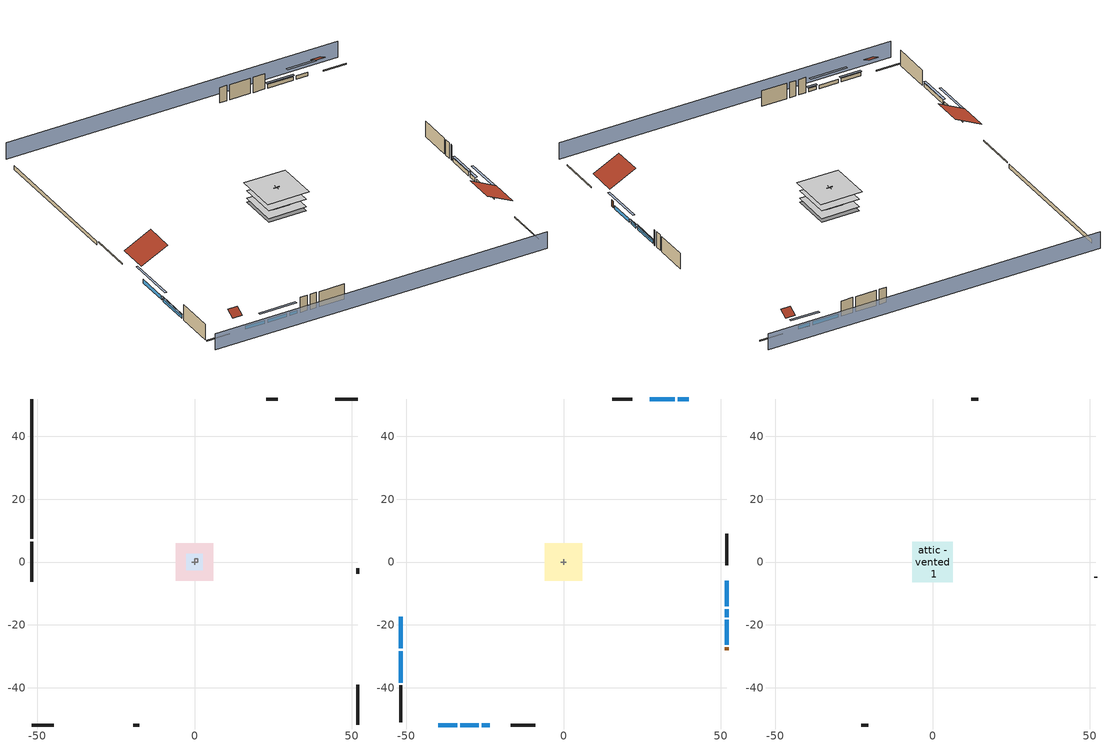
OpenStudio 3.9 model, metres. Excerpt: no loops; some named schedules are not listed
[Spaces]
garage 1
 floor foundation (Slab1 construction): -2.59,-2.59 -2.59,2.59 2.59,2.59 2.59,-2.59 z0
 wall outside (Wall1 construction): 26.49,51.86 22.83,51.86 z0.3:5.18
 wall outside (Wall2 construction): 51.86,-3.79 51.86,-1.96 z0.3:5.18
 wall outside (Wall12 construction): -19.48,-51.86 -17.65,-51.86 z0.3:5.18
 wall to conditioned space 1 (Wall5 construction Reversed): 0,0.91 0,-0.91 z0.3:5.18
 wall to conditioned space 1 (Wall6 construction Reversed): -0.91,0 0.91,0 z0.3:5.18
crawlspace - vented 1
 floor foundation (Slab2 construction): -5.92,-5.92 -5.92,5.92 5.92,5.92 5.92,-5.92 z-0.91
 wall outside (RimJoist1 construction): -51.86,6.49 -51.86,-6.34 z0.3:0.61
 wall outside (RimJoist2 construction): 51.86,51.86 44.73,51.86 z0.3:0.61
 wall outside (RimJoist3 construction): 51.86,-51.86 51.86,-39.03 z0.3:0.61
 wall outside (RimJoist4 construction): -51.86,-51.86 -44.73,-51.86 z0.3:0.61
 wall foundation (FoundationWall1 construction): -51.86,51.86 -51.86,7.42 z-0.91:0.3
furnace airloop ret air space
 floor adiabatic (AdiabaticConst): 0,0 0,1 1,1 1,0 z0
 wall adiabatic (AdiabaticConst): 0,1 0,0 1,0 1,1 0,1 z0:1
 ceiling adiabatic (AdiabaticConst): 1,0 1,1 0,1 0,0 z1
conditioned space 1
 floor to crawlspace - vented 1 (Floor1 construction): -5.92,-5.92 -5.92,5.92 5.92,5.92 5.92,-5.92 z0.3
 floor to garage 1 (Floor2 construction): -2.59,-2.59 -2.59,2.59 2.59,2.59 2.59,-2.59 z0.3
 floor adiabatic (AdiabaticFloorConstruction): -5.92,-5.92 -5.92,5.92 5.92,5.92 5.92,-5.92 z2.74
 wall outside (Wall3 construction): -51.86,-39.29 -51.86,-50.93 z0.3:5.18
 wall outside (Wall4 construction): 21.9,51.86 15.43,51.86 z0.3:5.18
 wall outside (Wall7 construction): 51.86,-1.03 51.86,8.95 z0.3:5.18
 wall outside (Wall8 construction): -16.72,-51.86 -8.97,-51.86 z0.3:5.18
 wall outside (AdiabaticWallConstruction): -51.86,-17.47 -51.86,-27.45 / -51.86,-28.38 -51.86,-38.36 / 51.86,-14.06 51.86,-5.99 z0.3:1.52; 39.82,51.86 36.29,51.86 / 51.86,-26.26 51.86,-18.45 z0.3:1.46; 35.36,51.86 27.42,51.86 z0.3:1.49; 51.86,-17.52 51.86,-14.99 / -25.96,-51.86 -23.52,-51.86 z0.3:1.4; -32.89,-51.86 -26.89,-51.86 / -39.82,-51.86 -33.82,-51.86 z0.3:1.43
 wall outside (AdiabaticWallConstruction 1): 51.86,-28.11 51.86,-27.19 z0.3:2.34
 window (WindowConstruction): -51.86,-17.47 -51.86,-27.45 z0.3:1.52
 window (WindowConstruction 1): -51.86,-28.38 -51.86,-38.36 z0.3:1.52
 window (WindowConstruction 2): 39.82,51.86 36.29,51.86 z0.3:1.46
 window (WindowConstruction 3): 35.36,51.86 27.42,51.86 z0.3:1.49
 window (WindowConstruction 4): 51.86,-26.26 51.86,-18.45 z0.3:1.46
 window (WindowConstruction 5): 51.86,-17.52 51.86,-14.99 z0.3:1.4
 window (WindowConstruction 6): 51.86,-14.06 51.86,-5.99 z0.3:1.52
 window (WindowConstruction 7): -32.89,-51.86 -26.89,-51.86 z0.3:1.43
 window (WindowConstruction 8): -25.96,-51.86 -23.53,-51.86 z0.3:1.4
 window (WindowConstruction 9): -39.82,-51.86 -33.82,-51.86 z0.3:1.43
 door (Door): 51.86,-28.11 51.86,-27.19 z0.3:2.34
 ceiling adiabatic (AdiabaticFloorConstruction): 5.92,-5.92 5.92,5.92 -5.92,5.92 -5.92,-5.92 z2.74
attic - vented 1
 floor to conditioned space 1 (Floor3 construction Reversed): -6.46,-6.46 -6.46,6.46 6.46,6.46 6.46,-6.46 z5.18
 wall outside (Wall9 construction): 14.5,51.86 12.31,51.86 z0.3:5.18
 wall outside (Wall10 construction): -22.6,-51.86 -20.41,-51.86 z0.3:5.18
 wall outside (Wall11 construction): 51.86,-5.06 51.86,-4.72 z0.3:5.18
 roof outside (Roof1 construction): -51.86,-16.54,5.18 -43.57,-16.54,9.33 -43.57,-7.27,9.33 -51.86,-7.27,5.18
 roof outside (Roof2 construction): 40.74,51.86,5.18 40.74,49.13,6.55 43.8,49.13,6.55 43.8,51.86,5.18
 roof outside (Roof3 construction): -40.74,-51.86,5.18 -40.74,-49.13,6.55 -43.8,-49.13,6.55 -43.8,-51.86,5.18
 roof outside (Roof4 construction): 51.86,-29.04,5.18 43.75,-29.04,9.24 43.75,-38.1,9.24 51.86,-38.1,5.18
shading: -51.86,-56.44 51.86,-56.44 / 51.86,56.44 -51.86,56.44 z0:5.18; -51.86,-30.19 -51.86,-14.72 -52.47,-14.72 -52.47,-30.19 z4.27; -51.86,-38.66 -51.86,-28.07 -52.47,-28.07 -52.47,-38.66 z1.83; 33.54,51.86 42.56,51.86 42.56,52.47 33.54,52.47 z4.21; 27.11,51.86 35.66,51.86 35.66,52.47 27.11,52.47 z1.8; 51.86,-15.71 51.86,-29.01 52.47,-29.01 52.47,-15.71 z4.21; 51.86,-14.69 51.86,-17.83 52.47,-17.83 52.47,-14.69 z1.71; 51.86,-5.69 51.86,-14.37 52.47,-14.37 52.47,-5.69 z1.83; -24.15,-51.86 -35.63,-51.86 -35.63,-52.47 -24.15,-52.47 z4.18; -23.22,-51.86 -26.27,-51.86 -26.27,-52.47 -23.22,-52.47 z1.71; -33.51,-51.86 -40.12,-51.86 -40.12,-52.47 -33.51,-52.47 z1.74
[Site]
Portland Intl Arpt_OR: Latitude {deg}=45.59; Longitude {deg}=-122.6; Time Zone {hr}=-8; Elevation {m}=33; Terrain=Suburbs; Keep Site Location Information=Yes
[Site:GroundTemperature:Shallow]
10.2558, 8.96328, 8.85977, 9.47314, 11.9355, 14.3863, 16.5111, 17.8571, 17.9714, 16.8767, 14.8061, 12.4304
[Site:WaterMainsTemperature]
Calculation Method=Schedule; Temperature Schedule=mains temperature schedule
[Building]
Building 1
[Material] Roughness=Rough
Name | Thickness {m} | Conductivity {W/m-K} | Density {kg/m3} | Specific Heat {J/kg-K} | Thermal Absorptance | Solar Absorptance | Visible Absorptance
asphalt or fiberglass shingles | 0.00635 | 0.162714 | 1121.4 | 1465.45 | 0.9 | 0.85 | 0.85
roof rigid ins | 0.00281632 | 0.029427 | 32.04 | 1214.23 | 0.9 | 0.7 | 0.7
osb sheathing 0.5 in. | 0.0127 | 0.115458 | 512.64 | 1214.23 | 0.9 | 0.6 | 0.6
vinyl siding | 0.009525 | 0.089435 | 177.822 | 1046.75 | 0.9 | 0.5 | 0.5
osb sheathing 0.5 in. 1 | 0.0127 | 0.115458 | 512.64 | 1214.23 | 0.9 | 0.7 | 0.7
wall stud and cavity | 0.1397 | 0.419005 | 139.0536 | 1170.24 | 0.9 | 0.6 | 0.6
wall stud and cavity 1 | 0.1397 | 0.549615 | 139.0536 | 1170.24 | 0.9 | 0.7 | 0.7
gypsum board | 0.0127 | 0.160291 | 801 | 837.4 | 0.9 | 0.6 | 0.6
osb sheathing 0.5 in. 2; osb sheathing 0.5 in. 3 | 0.0127 | 0.115458 | 512.64 | 1214.23
wall stud and cavity 2 | 0.1397 | 0.506836 | 139.0536 | 1170.24 | 0.9 | 0.7 | 0.7
rim joist stud and cavity | 0.0508 | 0.178289 | 50.32683 | 1063.81 | 0.9 | 0.6 | 0.6
floor stud and cavity | 0.1397 | 0.923637 | 92.3553 | 1139.71 | 0.9 | 0.7 | 0.7
osb sheathing 0.75 in. | 0.01905 | 0.115458 | 512.64 | 1214.23 | 0.9 | 0.7 | 0.7
floor covering | 0.0127 | 0.0433444 | 54.468 | 1339.84 | 0.9 | 0.6 | 0.6
ceiling loosefill ins | 0.0846667 | 0.0480833 | 16.02 | 1046.75 | 0.9 | 0.7 | 0.7
ceiling stud and cavity | 0.1397 | 0.302811 | 65.682 | 1177.47 | 0.9 | 0.7 | 0.7
concrete 4.0 in. | 0.1016 | 1.803125 | 2242.8 | 837.4 | 0.9 | 0.7 | 0.7
concrete 8.0 in. | 0.2032 | 1.803125 | 2242.8 | 837.4 | 0.9 | 0.7 | 0.7
soil 0.5 in. | 0.0127 | 2.9427 | 1842.3 | 418.7 | 0.9 | 0.7 | 0.7
wood siding; wood siding 1 | 0.0254 | 0.102417 | 544.68 | 1172.36
wall rigid ins; floor rigid ins | 0.512978 | 0.029427 | 32.04 | 1214.23 | 0.9 | 0.7 | 0.7
wall stud and cavity 3 | 0.0889 | 0.380278 | 52.3479 | 1209.89 | 0.9 | 0.7 | 0.7
door material | 0.04445 | 0.0612267 | 512.64 | 1214.23 | 0.9 | 0.7 | 0.7
floor stud and cavity 1 | 0.1397 | 1.75129 | 37.0049 | 1207.88 | 0.9 | 0.7 | 0.7
wall stud and cavity 4 | 0.0889 | 0.391764 | 83.0341 | 1211.67 | 0.9 | 0.7 | 0.7
furniture material conditioned space 1; furniture material garage 1 | 0.1524 | 0.115458 | 640.8 | 1214.23 | 0.9 | 0.6 | 0.6
[Construction]
Roof1 construction; Roof2 construction; Roof3 construction; Roof4 construction: asphalt or fiberglass shingles, roof rigid ins, osb sheathing 0.5 in.
Wall1 construction; Wall2 construction: vinyl siding, osb sheathing 0.5 in. 1, wall stud and cavity
Wall3 construction; Wall4 construction: vinyl siding, osb sheathing 0.5 in. 1, wall stud and cavity 1, gypsum board
Wall5 construction Reversed: gypsum board, wall stud and cavity 2, osb sheathing 0.5 in. 2
Wall6 construction Reversed: gypsum board, wall stud and cavity 2, osb sheathing 0.5 in. 3
Wall7 construction; Wall8 construction: vinyl siding, osb sheathing 0.5 in. 2, wall stud and cavity 1, gypsum board
Wall9 construction; Wall10 construction; Wall11 construction; Wall12 construction: vinyl siding, osb sheathing 0.5 in. 2, wall stud and cavity
RimJoist1 construction; RimJoist2 construction; RimJoist3 construction; RimJoist4 construction: vinyl siding, rim joist stud and cavity
Floor1 construction; Floor2 construction: floor stud and cavity, osb sheathing 0.75 in., floor covering
Floor3 construction Reversed: gypsum board, ceiling stud and cavity, ceiling loosefill ins
Slab1 construction: concrete 4.0 in.
FoundationWall1 construction: concrete 8.0 in.
Slab2 construction: soil 0.5 in.
WindowConstruction; WindowConstruction 1; WindowConstruction 2; WindowConstruction 3; WindowConstruction 4; WindowConstruction 5; WindowConstruction 6; WindowConstruction 7; WindowConstruction 8; WindowConstruction 9: WindowMaterial
AdiabaticWallConstruction: wood siding, wall rigid ins, wall stud and cavity 3, gypsum board
Door: door material
AdiabaticWallConstruction 1: wood siding 1, wall rigid ins, wall stud and cavity 3, gypsum board
AdiabaticFloorConstruction: floor stud and cavity 1, floor rigid ins, osb sheathing 0.75 in., floor covering
PartitionWallConstruction: gypsum board, wall stud and cavity 4, gypsum board
furniture construction conditioned space 1: furniture material conditioned space 1
furniture construction garage 1: furniture material garage 1
AdiabaticConst: Adiabatic
[WindowMaterial:SimpleGlazingSystem]
WindowMaterial: U-Factor {W/m2-K}=2.78222; Solar Heat Gain Coefficient=0.56
[Material:NoMass]
Adiabatic: Roughness=Rough; Thermal Resistance {m2-K/W}=176.1
[ThermalZone] Multiplier=1; Use Ideal Air Loads=No
Name | Volume {m3} | Thermostat
conditioned space | 749.83 | conditioned space temperature setpoint
attic - vented | 161.048
garage | 65.242
crawlspace - vented | 171.147
furnace airloop ret air zone | 1
[Sizing:Zone] Zone Cooling Design Supply Air Temperature Input Method=SupplyAirTemperature; Zone Cooling Design Supply Air Temperature {C}=14; Zone Cooling Design Supply Air Temperature Difference {deltaC}=11.11; Zone Heating Design Supply Air Temperature Input Method=SupplyAirTemperature; Zone Heating Design Supply Air Temperature {C}=40; Zone Heating Design Supply Air Temperature Difference {deltaC}=11.11; Zone Cooling Design Supply Air Humidity Ratio {kg-H2O/kg-air}=0.0085; Zone Heating Design Supply Air Humidity Ratio {kg-H2O/kg-air}=0.008; Cooling Design Air Flow Method=DesignDay; Heating Design Air Flow Method=DesignDay; Account for Dedicated Outdoor Air System=No; Dedicated Outdoor Air System Control Strategy=NeutralSupplyAir; Dedicated Outdoor Air Low Setpoint Temperature for Design {C}=autosize; Dedicated Outdoor Air High Setpoint Temperature for Design {C}=autosize; Zone Load Sizing Method=Sensible Load Only No Latent Load; Zone Latent Cooling Design Supply Air Humidity Ratio Input Method=HumidityRatioDifference; Zone Cooling Design Supply Air Humidity Ratio Difference {kgWater/kgDryAir}=0.005; Zone Latent Heating Design Supply Air Humidity Ratio Input Method=HumidityRatioDifference; Zone Humidification Design Supply Air Humidity Ratio Difference {kgWater/kgDryAir}=0.005; Sizing Option=Coincident
attic - vented; garage; crawlspace - vented; furnace airloop ret air zone
[Space]
Name | Thermal Zone | Volume {m3}
conditioned space 1 | conditioned space | 749.83
attic - vented 1 | attic - vented | 161.048
garage 1 | garage | 65.242
crawlspace - vented 1 | crawlspace - vented | 171.147
furnace airloop ret air space | furnace airloop ret air zone
[ThermostatSetpoint:DualSetpoint]
conditioned space temperature setpoint: Heating Setpoint Temperature Schedule=heating setpoint; Cooling Setpoint Temperature Schedule=cooling setpoint; Temperature Difference Between Cutout And Setpoint {deltaC}=0
[Foundation:Kiva] Wall Depth Below Slab {m}=0.2032
Name | Initial Indoor Air Temperature {C} | Wall Height Above Grade {m}
Foundation Kiva 1 | 13.4258 | 0.1016
Foundation Kiva 2 | 8.69436 | 0.3048
[Foundation:Kiva:Settings]
Soil Conductivity {W/m-K}=2.9427; Soil Density {kg/m3}=1842.3; Soil Specific Heat {J/kg-K}=418.7; Ground Solar Absorptivity=0.9; Ground Thermal Absorptivity=0.9; Ground Surface Roughness {m}=0.03; Far-Field Width {m}=40; Deep-Ground Boundary Condition=ZeroFlux; Deep-Ground Depth {m}=40; Minimum Cell Dimension {m}=0.2; Maximum Cell Growth Coefficient=3; Simulation Timestep=Timestep
[SurfaceProperty:ExposedFoundationPerimeter] Exposed Perimeter Calculation Method=TotalExposedPerimeter
Name | Total Exposed Perimeter {m}
Slab1 | 14.6304
Slab2 | 44.43984
[SurfaceProperty:IncidentSolarMultiplier] Incident Solar Multiplier=1; Incident Solar Multiplier Schedule=trans schedule winter=0.85 summer=0.7
Window1; Window2; Window3; Window4; Window5; Window6; Window7; Window8; Window9; Window10
[InternalMass:Definition] Design Level Calculation Method=SurfaceArea
Name | Construction | Surface Area {m2}
partition wall mass | PartitionWallConstruction | 307.509
furniture mass conditioned space 1 | furniture construction conditioned space 1 | 123.004
furniture mass garage 1 | furniture construction garage 1 | 2.67561
[InternalMass] Multiplier=1
Name | Internal Mass Definition | Space or SpaceType
partition wall mass | partition wall mass | conditioned space 1
furniture mass conditioned space 1 | furniture mass conditioned space 1 | conditioned space 1
furniture mass garage 1 | furniture mass garage 1 | garage 1
[EnergyManagementSystem:Sensor]
Name | Output Variable or Output Meter Index Key | Output Variable or Output Meter
water_heater_T_set | water heater setpoint | Schedule Value
fridge_tin_s_1 | garage | Zone Mean Air Temperature
out_pb_s |  | Site Outdoor Air Barometric Pressure
out_wt_s |  | Site Outdoor Air Humidity Ratio
site_vw_s |  | Site Wind Speed
cool_season | cooling season schedule | Schedule Value
furnace_airloop_AH_MFR_s | Node 7 | System Node Mass Flow Rate
furnace_airloop_AH_VFR_s | Node 7 | System Node Current Density Volume Flow Rate
furnace_airloop_AH_Tout_s | Node 7 | System Node Temperature
furnace_airloop_AH_Wout_s | Node 7 | System Node Humidity Ratio
furnace_airloop_RA_T_s | Node 10 | System Node Temperature
furnace_airloop_Ra_W_s | Node 10 | System Node Humidity Ratio
furnace_airloop_0_DZ_T_s | crawlspace - vented | Zone Air Temperature
furnace_airloop_0_DZ_W_s | crawlspace - vented | Zone Mean Air Humidity Ratio
natural_vent_s | natural vent schedule | Schedule Value
htg_sp_s | heating setpoint | Schedule Value
clg_sp_s | cooling setpoint | Schedule Value
mech_vent_range_fan_0_sch_s | mech vent range fan 0 schedule | Schedule Value
mech_vent_bath_fan_0_sch_s | mech vent bath fan 0 schedule | Schedule Value
clothes_dryer_exhaust_0_sch_s | clothes_dryer | Schedule Value
htg_load_cond |  | Heating:EnergyTransfer:Zone:CONDITIONED SPACE
clg_load_cond |  | Cooling:EnergyTransfer:Zone:CONDITIONED SPACE
htg_load_duct |  | Heating:EnergyTransfer:Zone:FURNACE AIRLOOP RET AIR ZONE
clg_load_duct |  | Cooling:EnergyTransfer:Zone:FURNACE AIRLOOP RET AIR ZONE
s_conv | Floor1 | Surface Inside Face Convection Heat Gain Energy
s_ig | Floor1 | Surface Inside Face Internal Gains Radiation Heat Gain Energy
s_sol | Floor1 | Surface Inside Face Solar Radiation Heat Gain Energy
s_lgt | Floor1 | Surface Inside Face Lights Radiation Heat Gain Energy
s_surf | Floor1 | Surface Inside Face Net Surface Thermal Radiation Heat Gain Energy
s_conv_1 | Floor2 | Surface Inside Face Convection Heat Gain Energy
s_ig_1 | Floor2 | Surface Inside Face Internal Gains Radiation Heat Gain Energy
s_sol_1 | Floor2 | Surface Inside Face Solar Radiation Heat Gain Energy
s_lgt_1 | Floor2 | Surface Inside Face Lights Radiation Heat Gain Energy
s_surf_1 | Floor2 | Surface Inside Face Net Surface Thermal Radiation Heat Gain Energy
s_conv_2 | Floor3 | Surface Inside Face Convection Heat Gain Energy
s_ig_2 | Floor3 | Surface Inside Face Internal Gains Radiation Heat Gain Energy
s_sol_2 | Floor3 | Surface Inside Face Solar Radiation Heat Gain Energy
s_lgt_2 | Floor3 | Surface Inside Face Lights Radiation Heat Gain Energy
s_surf_2 | Floor3 | Surface Inside Face Net Surface Thermal Radiation Heat Gain Energy
s_conv_3 | inferred conditioned ceiling | Surface Inside Face Convection Heat Gain Energy
s_ig_3 | inferred conditioned ceiling | Surface Inside Face Internal Gains Radiation Heat Gain Energy
s_sol_3 | inferred conditioned ceiling | Surface Inside Face Solar Radiation Heat Gain Energy
s_lgt_3 | inferred conditioned ceiling | Surface Inside Face Lights Radiation Heat Gain Energy
s_surf_3 | inferred conditioned ceiling | Surface Inside Face Net Surface Thermal Radiation Heat Gain Energy
s_conv_4 | inferred conditioned floor | Surface Inside Face Convection Heat Gain Energy
[OtherEquipment:Definition] Design Level Calculation Method=EquipmentLevel
Name | Design Level {W} | Fraction Latent | Fraction Radiant | Fraction Lost
water heater sens; furnace airloop_0 SupSensLkToCond; furnace airloop_0 SupCondToLv; furnace airloop_0 RetCondToRP; furnace airloop_0 RetSensLkToRP; furnace airloop_0 SupCondToDZ; furnace airloop_0 RetCondToDZ; furnace airloop_0 SupSensLkToDZ; mech vent house fan sensible load | 0 | 0 | 0 | 0
water heater lat; furnace airloop_0 SupLatLkToCond; furnace airloop_0 RetLatLkToRP; furnace airloop_0 SupLatLkToDZ; mech vent house fan latent load | 0 | 1 | 0 | 0
water heater energy adjustment1 | 0.01 | 0 | 0 | 1
clothes dryer 2 | 0 | 0.015 | 0.081 | 0.85
cooking range 2 | 1733.6 | 0.16 | 0.384 | 0.2
misc fireplace | 603.683 | 0.1 | 0.3 | 0.4
general water use sensible | -79.8895 | 0 | 0.6 | 0
general water use latent | 81.0615 | 1 | 0 | 0
[OtherEquipment]
Name | Other Equipment Definition | Space or SpaceType | Schedule | Fuel Type
water heater sens | water heater sens | conditioned space 1 | Always On Discrete
water heater lat | water heater lat | conditioned space 1 | Always On Discrete
water heater energy adjustment1 | water heater energy adjustment1 | conditioned space 1 | Always On Discrete | Electricity
clothes dryer 1 | clothes dryer 2 | conditioned space 1 | clothes_dryer | Electricity
cooking range 1 | cooking range 2 | conditioned space 1 | cooking_range | NaturalGas
misc fireplace | misc fireplace | conditioned space 1 | misc fireplace schedule | NaturalGas
general water use sensible | general water use sensible | conditioned space 1 | general water use schedule
general water use latent | general water use latent | conditioned space 1 | general water use schedule
furnace airloop_0 SupSensLkToCond | furnace airloop_0 SupSensLkToCond | conditioned space 1 | Always On Discrete
furnace airloop_0 SupLatLkToCond | furnace airloop_0 SupLatLkToCond | conditioned space 1 | Always On Discrete
furnace airloop_0 SupCondToLv | furnace airloop_0 SupCondToLv | conditioned space 1 | Always On Discrete
furnace airloop_0 RetCondToRP | furnace airloop_0 RetCondToRP | furnace airloop ret air space | Always On Discrete
furnace airloop_0 RetSensLkToRP | furnace airloop_0 RetSensLkToRP | furnace airloop ret air space | Always On Discrete
furnace airloop_0 RetLatLkToRP | furnace airloop_0 RetLatLkToRP | furnace airloop ret air space | Always On Discrete
furnace airloop_0 SupCondToDZ | furnace airloop_0 SupCondToDZ | crawlspace - vented 1 | Always On Discrete
furnace airloop_0 RetCondToDZ | furnace airloop_0 RetCondToDZ | crawlspace - vented 1 | Always On Discrete
furnace airloop_0 SupSensLkToDZ | furnace airloop_0 SupSensLkToDZ | crawlspace - vented 1 | Always On Discrete
furnace airloop_0 SupLatLkToDZ | furnace airloop_0 SupLatLkToDZ | crawlspace - vented 1 | Always On Discrete
mech vent house fan sensible load | mech vent house fan sensible load | conditioned space 1 | Always On Discrete
mech vent house fan latent load | mech vent house fan latent load | conditioned space 1 | Always On Discrete
[ElectricEquipment:Definition] Design Level Calculation Method=EquipmentLevel
Name | Design Level {W} | Fraction Latent | Fraction Radiant | Fraction Lost
clothes washer | 187.702 | 0.03 | 0.162 | 0.7
clothes dryer | 2739.68 | 0.015 | 0.081 | 0.85
dishwasher | 379.732 | 0.3 | 0.18 | 0.4
fridge | 54.7945 | 0 | 0.6 | 0
fridge 2 | 90.9498 | 0 | 0.6 | 0
cooking range | 59.1527 | 0.16 | 0.384 | 0.2
misc tv | 637.314 | 0 | 0.6 | 0
misc plug loads | 498.291 | 0.021 | 0.558 | 0.049
whole house fan; mech vent house fan | 0 | 0 | 0 | 1
mech vent house fan cfis | 0 | 0 | 0 | 0
mech vent range fan 0; mech vent bath fan 0 | 30 | 0 | 0 | 1
[ElectricEquipment]
Name | Electric Equipment Definition | Space or SpaceType | Schedule
clothes washer | clothes washer | conditioned space 1 | clothes_washer
clothes dryer | clothes dryer | conditioned space 1 | clothes_dryer
dishwasher | dishwasher | conditioned space 1 | dishwasher
fridge | fridge | conditioned space 1 | fridge schedule
fridge 1 | fridge 2 | garage 1 | fridge schedule 1
cooking range | cooking range | conditioned space 1 | cooking_range
misc tv | misc tv | conditioned space 1 | plug_loads_tv
misc plug loads | misc plug loads | conditioned space 1 | plug_loads_other
whole house fan | whole house fan | conditioned space 1 | Always On Discrete
mech vent house fan | mech vent house fan | conditioned space 1 | mech vent house fan schedule
mech vent house fan cfis | mech vent house fan cfis | conditioned space 1 | mech vent house fan cfis schedule
mech vent range fan 0 | mech vent range fan 0 | conditioned space 1 | mech vent range fan 0 schedule
mech vent bath fan 0 | mech vent bath fan 0 | conditioned space 1 | mech vent bath fan 0 schedule
[WaterUse:Equipment:Definition]
Name | Peak Flow Rate {m3/s}
clothes washer | 2.11089e-06
dishwasher | 4.55959e-06
[Lights:Definition] Design Level Calculation Method=LightingLevel; Fraction Radiant=0.6; Fraction Visible=0.2; Return Air Fraction=0
Name | Lighting Level {W}
interior lighting | 404.376
garage lighting | 8.28481
[Lights] Fraction Replaceable=1
Name | Lights Definition | Space or SpaceType | Schedule
interior lighting | interior lighting | conditioned space 1 | lighting_interior
garage lighting | garage lighting | garage 1 | lighting_garage
[Exterior:Lights:Definition]
exterior lighting: Design Level {W}=10.1836
[Exterior:Lights]
exterior lighting: Exterior Lights Definition=exterior lighting; Schedule=exterior lighting schedule
[People:Definition]
occupants: Number of People Calculation Method=People; Number of People {people}=4; Fraction Radiant=0.314171; Sensible Heat Fraction=0.56303; Carbon Dioxide Generation Rate {m3/s-W}=0; Enable ASHRAE 55 Comfort Warnings=No; Mean Radiant Temperature Calculation Type=EnclosureAveraged
[People]
occupants: People Definition=occupants; Space or SpaceType=conditioned space 1; Number of People Schedule=occupants; Activity Level Schedule=occupants activity schedule; Multiplier=1
[ZoneMixing] Schedule=Always On Continuous; Design Flow Rate Calculation Method=Flow/Zone; Design Flow Rate {m3/s}=0
Name | Zone or Space | Source Zone or Space
furnace airloop_0 ZoneMixDZToCond mix | conditioned space | crawlspace - vented
furnace airloop_0 ZoneMixCondToDZ mix | crawlspace - vented | conditioned space
whole house fan mix | attic - vented | conditioned space
[SpaceInfiltration:DesignFlowRate] Schedule=Always On Discrete
Name | Space or SpaceType | Design Flow Rate Calculation Method | Design Flow Rate {m3/s} | Air Changes per Hour {1/hr} | Constant Term Coefficient | Temperature Term Coefficient | Velocity Term Coefficient | Velocity Squared Term Coefficient
natural vent flow; whole house fan flow; infil flow | conditioned space 1 | Flow/Space | 0
infil crawlspace - vented 1 | crawlspace - vented 1 | AirChanges/Hour |  | 2.6013 | 1 | 0 | 0 | 0
crawlspace_vented 1 duct leakage imbalance infil flow | crawlspace - vented 1 | Flow/Space | 0
[SpaceInfiltration:EffectiveLeakageArea] Schedule=Always On Discrete
Name | Space or SpaceType | Effective Air Leakage Area {cm2} | Stack Coefficient | Wind Coefficient
infil garage 1 | garage 1 | 203.878 | 0.000129147 | 4.64657e-05
infil attic - vented 1 | attic - vented 1 | 5570.53 | 0.00020102 | 4.44662e-05
